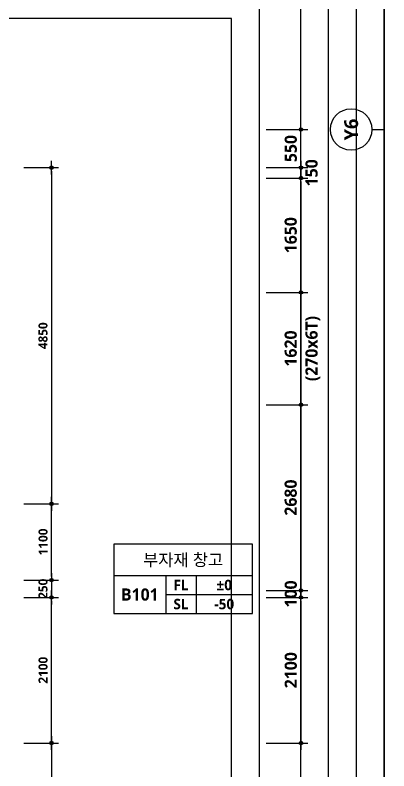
# Model space of a CAD drawing. Header units: millimetres. Extents: x -12482 to 126000, y 0 to 220200.
# Drawn here: x 21375 to 26769, y 11848 to 22750 of the extents above; entities that cross this region are included whole.
import ezdxf
from ezdxf.enums import TextEntityAlignment as Align

# ---------------------------------------------------------------- set-up
doc = ezdxf.new("R2010")
doc.units = ezdxf.units.MM
doc.header["$LTSCALE"] = 60
doc.layers.get('Defpoints').update_dxf_attribs({"color": 153})
for name, color, linetype in [('A-ANNO-DIM', 4, 'Continuous'), ('A-ANNO-GRA1', 7, 'Continuous'), ('A-ANNO-TEXT1', 7, 'Continuous'), ('A-ANNO-TEXT2', 3, 'Continuous'), ('A-ST-AXIS-BUB', 7, 'Continuous'), ('A-ST-AXIS-DIM', 7, 'Continuous')]:
    doc.layers.add(name, color=color, linetype=linetype)
doc.layers.add('G(그리드1)', color=185, linetype='Continuous', plot=False)
doc.layers.add('G(그리드2)', color=235, linetype='Continuous', plot=False)
doc.styles.add('2020음성 1차', font='NanumGothicBold.ttf')
doc.styles.add('SH_나눔', font='')
doc.styles.add('SH_진천_나눔', font='')
doc.styles.get('SH_나눔').set_extended_font_data('NanumGothic', bold=True)
doc.styles.get('SH_진천_나눔').set_extended_font_data('NanumGothic', bold=True)
doc.dimstyles.new('SHP 50', dxfattribs={"dimscale": 50, "dimtxt": 3.5, "dimasz": 1, "dimexe": 2, "dimexo": 2, "dimgap": 1, "dimtad": 1, "dimdec": 0, "dimzin": 0, "dimdsep": 46, "dimtxsty": 'SH_진천_나눔', "dimblk": 'DIMDOT', "dimcen": 0.09, "dimclrd": 256, "dimclre": 256, "dimclrt": 3, "dimadec": 0, "dimazin": 1, "dimtfac": 1, "dimtdec": 0, "dimtix": 1, "dimtmove": 2, "dimatfit": 0, "dimldrblk": 'DIMDOT', "dimfxl": 1, "dimtolj": 1, "dimtzin": 0, "dimlwd": -1, "dimlwe": -1, "dimarcsym": 0})
doc.dimstyles.new('SHP 50내부', dxfattribs={"dimscale": 50, "dimtxt": 2.6, "dimasz": 1, "dimexe": 2, "dimexo": 2, "dimgap": 1, "dimtad": 1, "dimdec": 0, "dimzin": 0, "dimdsep": 46, "dimtxsty": '2020음성 1차', "dimblk": 'DIMDOT', "dimcen": 0.09, "dimclrd": 256, "dimclre": 256, "dimclrt": 3, "dimadec": 0, "dimazin": 1, "dimtfac": 1, "dimtdec": 0, "dimtix": 1, "dimtmove": 2, "dimatfit": 0, "dimldrblk": 'DIMDOT', "dimfxl": 1, "dimtolj": 1, "dimtzin": 0, "dimlwd": -1, "dimlwe": -1, "dimarcsym": 0})

# ---------------------------------------------------------------- blocks, each defined once
blk = doc.blocks.new('DIMDOT')
at = {"color": 0}
blk.add_line((-2, 0), (2, 0), dxfattribs=at)
for radius in [0.5, 0.25]:
    blk.add_circle((0, 0), radius, dxfattribs=at)
blk = doc.blocks.new('*D17064')
at = {"layer": 'A-ST-AXIS-DIM'}
for p, q in [((25000, 12250), (25600, 12250)), ((25500, 9150), (25500, 12200)), ((25000, 9100), (25600, 9100))]:
    blk.add_line(p, q, dxfattribs=at)
at = {"layer": 'Defpoints', "color": 0}
for p in [(24900, 12250), (25500, 12250), (24900, 9100)]:
    blk.add_point(p, dxfattribs=at)
at = {"layer": 'A-ST-AXIS-DIM', "linetype": 'ByBlock', "xscale": 50, "yscale": 50, "zscale": 50}
for p, rotation in [((25500, 12250), 90), ((25500, 9100), 270)]:
    blk.add_blockref('DIMDOT', p, dxfattribs=dict(at, rotation=rotation))
at = {"layer": 'A-ST-AXIS-DIM', "color": 3, "insert": (25353, 10675), "char_height": 175, "attachment_point": 5, "rotation": 90, "style": 'SH_진천_나눔'}
blk.add_mtext('\\A1;3150', dxfattribs=at)
blk = doc.blocks.new('A-ST-AXIS-BUB-1')
at = {"layer": 'A-ST-AXIS-BUB'}
blk.add_line((0, 350), (0, 0), dxfattribs=at)
blk.add_circle((0, 950), 600, dxfattribs=at)
blk = doc.blocks.new('G$C9D92D8A7')
at = {"layer": 'A-ANNO-GRA1'}
for p, q in [((0, 11), (40, 11)), ((15, 11), (15, 0)), ((23.75, 11), (23.75, 0)), ((15, 5.5), (40, 5.5))]:
    blk.add_line(p, q, dxfattribs=at)
blk.add_lwpolyline([(0, 20), (0, 0), (40, 0), (40, 20)], close=True, dxfattribs=at)
at = {"style": '2020음성 1차'}
for tag, height, p in [('실명', 3.5, (20, 15.5)), ('마감레벨', 3, (31.875, 8.25)), ('실번호', 3.5, (7.5, 5.5)), ('구조레벨', 3, (31.875, 2.75))]:
    blk.add_attdef(tag, text='', height=height, dxfattribs=at).set_placement(p, align=Align.MIDDLE_CENTER)
at = {"layer": 'A-ANNO-TEXT1', "style": 'SH_나눔'}
for s, p in [('FL', (19.375, 8.25)), ('SL', (19.375, 2.75))]:
    blk.add_text(s, height=3, dxfattribs=at).set_placement(p, align=Align.MIDDLE)
blk = doc.blocks.new('*D19901')
at = {"layer": 'A-ST-AXIS-DIM'}
for p, q in [((25000, 14350), (25600, 14350)), ((25500, 14300), (25500, 12300)), ((25000, 12250), (25600, 12250))]:
    blk.add_line(p, q, dxfattribs=at)
at = {"layer": 'Defpoints', "color": 0}
for p in [(24900, 14350), (24900, 12250), (25500, 12250)]:
    blk.add_point(p, dxfattribs=at)
at = {"layer": 'A-ST-AXIS-DIM', "linetype": 'ByBlock', "xscale": 50, "yscale": 50, "zscale": 50}
for p, rotation in [((25500, 14350), 90), ((25500, 12250), 270)]:
    blk.add_blockref('DIMDOT', p, dxfattribs=dict(at, rotation=rotation))
at = {"layer": 'A-ST-AXIS-DIM', "color": 3, "insert": (25354, 13300), "char_height": 175, "attachment_point": 5, "rotation": 90, "style": 'SH_진천_나눔'}
blk.add_mtext('\\A1;2100', dxfattribs=at)
blk = doc.blocks.new('*D19902')
at = {"layer": 'A-ST-AXIS-DIM'}
for p, q in [((25500, 14500), (25500, 14550)), ((25000, 14450), (25600, 14450)), ((25500, 14350), (25500, 14450)), ((25000, 14350), (25600, 14350)), ((25500, 14300), (25500, 14250))]:
    blk.add_line(p, q, dxfattribs=at)
at = {"layer": 'Defpoints', "color": 0}
for p in [(24900, 14450), (25500, 14450), (24900, 14350)]:
    blk.add_point(p, dxfattribs=at)
at = {"layer": 'A-ST-AXIS-DIM', "linetype": 'ByBlock', "xscale": 50, "yscale": 50, "zscale": 50}
for p, rotation in [((25500, 14450), 270), ((25500, 14350), 90)]:
    blk.add_blockref('DIMDOT', p, dxfattribs=dict(at, rotation=rotation))
at = {"layer": 'A-ST-AXIS-DIM', "color": 3, "insert": (25354, 14400), "char_height": 175, "attachment_point": 5, "rotation": 90, "style": 'SH_진천_나눔'}
blk.add_mtext('\\A1;100', dxfattribs=at)
blk = doc.blocks.new('*D19903')
at = {"layer": 'A-ST-AXIS-DIM'}
for p, q in [((25000, 17130), (25600, 17130)), ((25500, 17080), (25500, 14500)), ((25000, 14450), (25600, 14450))]:
    blk.add_line(p, q, dxfattribs=at)
at = {"layer": 'Defpoints', "color": 0}
for p in [(24900, 17130), (24900, 14450), (25500, 14450)]:
    blk.add_point(p, dxfattribs=at)
at = {"layer": 'A-ST-AXIS-DIM', "linetype": 'ByBlock', "xscale": 50, "yscale": 50, "zscale": 50}
for p, rotation in [((25500, 17130), 90), ((25500, 14450), 270)]:
    blk.add_blockref('DIMDOT', p, dxfattribs=dict(at, rotation=rotation))
at = {"layer": 'A-ST-AXIS-DIM', "color": 3, "insert": (25353, 15790), "char_height": 175, "attachment_point": 5, "rotation": 90, "style": 'SH_진천_나눔'}
blk.add_mtext('\\A1;2680', dxfattribs=at)
blk = doc.blocks.new('*D19904')
at = {"layer": 'A-ST-AXIS-DIM'}
for p, q in [((25000, 18750), (25600, 18750)), ((25500, 18700), (25500, 17180)), ((25000, 17130), (25600, 17130))]:
    blk.add_line(p, q, dxfattribs=at)
at = {"layer": 'Defpoints', "color": 0}
for p in [(24900, 18750), (24900, 17130), (25500, 17130)]:
    blk.add_point(p, dxfattribs=at)
at = {"layer": 'A-ST-AXIS-DIM', "linetype": 'ByBlock', "xscale": 50, "yscale": 50, "zscale": 50}
for p, rotation in [((25500, 18750), 90), ((25500, 17130), 270)]:
    blk.add_blockref('DIMDOT', p, dxfattribs=dict(at, rotation=rotation))
at = {"layer": 'A-ST-AXIS-DIM', "color": 3, "char_height": 175, "attachment_point": 5, "rotation": 90, "style": 'SH_진천_나눔'}
for s, insert in [('\\A1;(270x6T)', (25672, 17940)), ('\\A1;1620', (25353, 17940))]:
    blk.add_mtext(s, dxfattribs=dict(at, insert=insert))
blk = doc.blocks.new('*D19907')
at = {"layer": 'A-ST-AXIS-DIM'}
for p, q in [((25000, 20400), (25600, 20400)), ((25500, 20350), (25500, 18800)), ((25000, 18750), (25600, 18750))]:
    blk.add_line(p, q, dxfattribs=at)
at = {"layer": 'Defpoints', "color": 0}
for p in [(24900, 20400), (24900, 18750), (25500, 18750)]:
    blk.add_point(p, dxfattribs=at)
at = {"layer": 'A-ST-AXIS-DIM', "linetype": 'ByBlock', "xscale": 50, "yscale": 50, "zscale": 50}
for p, rotation in [((25500, 20400), 90), ((25500, 18750), 270)]:
    blk.add_blockref('DIMDOT', p, dxfattribs=dict(at, rotation=rotation))
at = {"layer": 'A-ST-AXIS-DIM', "color": 3, "insert": (25353, 19575), "char_height": 175, "attachment_point": 5, "rotation": 90, "style": 'SH_진천_나눔'}
blk.add_mtext('\\A1;1650', dxfattribs=at)
blk = doc.blocks.new('*D19908')
at = {"layer": 'A-ST-AXIS-DIM'}
for p, q in [((25000, 21100), (25600, 21100)), ((25500, 20600), (25500, 21050)), ((25000, 20550), (25600, 20550))]:
    blk.add_line(p, q, dxfattribs=at)
at = {"layer": 'Defpoints', "color": 0}
for p in [(24900, 21100), (25500, 21100), (24900, 20550)]:
    blk.add_point(p, dxfattribs=at)
at = {"layer": 'A-ST-AXIS-DIM', "linetype": 'ByBlock', "xscale": 50, "yscale": 50, "zscale": 50}
for p, rotation in [((25500, 21100), 90), ((25500, 20550), 270)]:
    blk.add_blockref('DIMDOT', p, dxfattribs=dict(at, rotation=rotation))
at = {"layer": 'A-ST-AXIS-DIM', "color": 3, "insert": (25354, 20825), "char_height": 175, "attachment_point": 5, "rotation": 90, "style": 'SH_진천_나눔'}
blk.add_mtext('\\A1;550', dxfattribs=at)
blk = doc.blocks.new('*D19909')
at = {"layer": 'A-ANNO-DIM'}
for p, q in [((21500, 12250), (22000, 12250)), ((21900, 12200), (21900, 9150)), ((21500, 9100), (22000, 9100))]:
    blk.add_line(p, q, dxfattribs=at)
at = {"layer": 'Defpoints', "color": 0}
for p in [(21400, 12250), (21400, 9100), (21900, 9100)]:
    blk.add_point(p, dxfattribs=at)
at = {"layer": 'A-ANNO-DIM', "linetype": 'ByBlock', "xscale": 50, "yscale": 50, "zscale": 50}
for p, rotation in [((21900, 12250), 90), ((21900, 9100), 270)]:
    blk.add_blockref('DIMDOT', p, dxfattribs=dict(at, rotation=rotation))
at = {"layer": 'A-ANNO-DIM', "color": 3, "insert": (21778, 10675), "char_height": 130, "attachment_point": 5, "rotation": 90, "style": '2020음성 1차'}
blk.add_mtext('\\A1;3150', dxfattribs=at)
blk = doc.blocks.new('*D19910')
at = {"layer": 'A-ANNO-DIM'}
for p, q in [((21500, 14350), (22000, 14350)), ((21900, 12300), (21900, 14300)), ((21500, 12250), (22000, 12250))]:
    blk.add_line(p, q, dxfattribs=at)
at = {"layer": 'Defpoints', "color": 0}
for p in [(21400, 14350), (21900, 14350), (21400, 12250)]:
    blk.add_point(p, dxfattribs=at)
at = {"layer": 'A-ANNO-DIM', "linetype": 'ByBlock', "xscale": 50, "yscale": 50, "zscale": 50}
for p, rotation in [((21900, 14350), 90), ((21900, 12250), 270)]:
    blk.add_blockref('DIMDOT', p, dxfattribs=dict(at, rotation=rotation))
at = {"layer": 'A-ANNO-DIM', "color": 3, "insert": (21779, 13300), "char_height": 130, "attachment_point": 5, "rotation": 90, "style": '2020음성 1차'}
blk.add_mtext('\\A1;2100', dxfattribs=at)
blk = doc.blocks.new('*D19911')
at = {"layer": 'A-ANNO-DIM'}
for p, q in [((21900, 14650), (21900, 14700)), ((21500, 14600), (22000, 14600)), ((21900, 14600), (21900, 14350)), ((21500, 14350), (22000, 14350)), ((21900, 14300), (21900, 14250))]:
    blk.add_line(p, q, dxfattribs=at)
at = {"layer": 'Defpoints', "color": 0}
for p in [(21400, 14600), (21400, 14350), (21900, 14350)]:
    blk.add_point(p, dxfattribs=at)
at = {"layer": 'A-ANNO-DIM', "linetype": 'ByBlock', "xscale": 50, "yscale": 50, "zscale": 50}
for p, rotation in [((21900, 14600), 270), ((21900, 14350), 90)]:
    blk.add_blockref('DIMDOT', p, dxfattribs=dict(at, rotation=rotation))
at = {"layer": 'A-ANNO-DIM', "color": 3, "insert": (21778, 14475), "char_height": 130, "attachment_point": 5, "rotation": 90, "style": '2020음성 1차'}
blk.add_mtext('\\A1;250', dxfattribs=at)
blk = doc.blocks.new('*D19912')
at = {"layer": 'A-ANNO-DIM'}
for p, q in [((21500, 15700), (22000, 15700)), ((21900, 14650), (21900, 15650)), ((21500, 14600), (22000, 14600))]:
    blk.add_line(p, q, dxfattribs=at)
at = {"layer": 'Defpoints', "color": 0}
for p in [(21400, 15700), (21900, 15700), (21400, 14600)]:
    blk.add_point(p, dxfattribs=at)
at = {"layer": 'A-ANNO-DIM', "linetype": 'ByBlock', "xscale": 50, "yscale": 50, "zscale": 50}
for p, rotation in [((21900, 15700), 90), ((21900, 14600), 270)]:
    blk.add_blockref('DIMDOT', p, dxfattribs=dict(at, rotation=rotation))
at = {"layer": 'A-ANNO-DIM', "color": 3, "insert": (21779, 15150), "char_height": 130, "attachment_point": 5, "rotation": 90, "style": '2020음성 1차'}
blk.add_mtext('\\A1;1100', dxfattribs=at)
blk = doc.blocks.new('*D19913')
at = {"layer": 'A-ANNO-DIM'}
for p, q in [((21500, 20550), (22000, 20550)), ((21900, 20500), (21900, 15750)), ((21500, 15700), (22000, 15700))]:
    blk.add_line(p, q, dxfattribs=at)
at = {"layer": 'Defpoints', "color": 0}
for p in [(21400, 20550), (21400, 15700), (21900, 15700)]:
    blk.add_point(p, dxfattribs=at)
at = {"layer": 'A-ANNO-DIM', "linetype": 'ByBlock', "xscale": 50, "yscale": 50, "zscale": 50}
for p, rotation in [((21900, 20550), 89.99999999999997), ((21900, 15700), 269.9999999999999)]:
    blk.add_blockref('DIMDOT', p, dxfattribs=dict(at, rotation=rotation))
at = {"layer": 'A-ANNO-DIM', "color": 3, "insert": (21778, 18125), "char_height": 130, "attachment_point": 5, "rotation": 90, "style": '2020음성 1차'}
blk.add_mtext('\\A1;4850', dxfattribs=at)
blk = doc.blocks.new('*D19925')
at = {"layer": 'A-ST-AXIS-DIM'}
for p, q in [((25500, 20600), (25500, 20650)), ((25000, 20550), (25600, 20550)), ((25500, 20550), (25500, 20400)), ((25000, 20400), (25600, 20400)), ((25500, 20350), (25500, 20300))]:
    blk.add_line(p, q, dxfattribs=at)
at = {"layer": 'Defpoints', "color": 0}
for p in [(24900, 20550), (24900, 20400), (25500, 20400)]:
    blk.add_point(p, dxfattribs=at)
at = {"layer": 'A-ST-AXIS-DIM', "linetype": 'ByBlock', "xscale": 50, "yscale": 50, "zscale": 50}
for p, rotation in [((25500, 20550), 270), ((25500, 20400), 90)]:
    blk.add_blockref('DIMDOT', p, dxfattribs=dict(at, rotation=rotation))
at = {"layer": 'A-ST-AXIS-DIM', "color": 3, "insert": (25654, 20475), "char_height": 175, "attachment_point": 5, "rotation": 90, "style": 'SH_진천_나눔'}
blk.add_mtext('\\A1;150', dxfattribs=at)

msp = doc.modelspace()

# ---------------------------------------------------------------- linework, layer by layer
at = {"layer": 'G(그리드1)'}
for points in [[(26700, 25500), (14300, 25500), (14300, 4200), (26700, 4200)], [(37800, 25500), (26700, 25500), (26700, 4200), (37800, 4200)], [(26300, 25100), (14700, 25100), (14700, 5400), (26300, 5400)], [(25900, 24700), (15100, 24700), (15100, 5800), (25900, 5800)], [(25500, 24300), (15500, 24300), (15500, 6200), (25500, 6200)], [(24900, 23100), (16100, 23100), (16100, 7000), (24900, 7000)]]:
    msp.add_lwpolyline(points, close=True, dxfattribs=at)
at = {"layer": 'G(그리드2)'}
msp.add_lwpolyline([(24500, 22700), (16500, 22700), (16500, 7400), (24500, 7400)], close=True, dxfattribs=at)

# ---------------------------------------------------------------- block references
at = {"layer": 'A-ANNO-TEXT1'}
ref = msp.add_blockref('G$C9D92D8A7', (22799.7, 14117.2), dxfattribs=dict(at, xscale=50, yscale=50, zscale=50))
ref.add_attrib('실명', '부자재 창고', dxfattribs={"layer": 'A-ANNO-TEXT2', "height": 175, "style": '2020음성 1차'}).set_placement((23799.7, 14892.2, 206000), align=Align.MIDDLE_CENTER)
ref.add_attrib('실번호', 'B101', dxfattribs={"layer": 'A-ANNO-TEXT2', "height": 175, "style": '2020음성 1차'}).set_placement((23174.7, 14392.2, 206000), align=Align.MIDDLE_CENTER)
ref.add_attrib('마감레벨', '%%p0', dxfattribs={"height": 150, "style": '2020음성 1차'}).set_placement((24393.5, 14529.7, 206000), align=Align.MIDDLE_CENTER)
ref.add_attrib('구조레벨', '-50', dxfattribs={"height": 150, "style": '2020음성 1차'}).set_placement((24393.5, 14254.7, 206000), align=Align.MIDDLE_CENTER)
at = {"layer": 'A-ST-AXIS-BUB', "xscale": 0.5, "yscale": 0.5, "zscale": 0.5, "rotation": 90}
msp.add_blockref('A-ST-AXIS-BUB-1', (26700, 21100), dxfattribs=at)

# ---------------------------------------------------------------- texts
at = {"layer": 'A-ANNO-TEXT1', "style": 'SH_진천_나눔'}
msp.add_text('Y6', height=200, rotation=90, dxfattribs=at).set_placement((26225, 21100), align=Align.MIDDLE_CENTER)

# ---------------------------------------------------------------- dimensions: what is measured, and where the dimension line sits
at = {"layer": 'A-ANNO-DIM'}
for base, p1, p2, angle, picture, middle in [((21900, 15700), (21400, 20550), (21400, 15700), 270, '*D19913', (21778.3, 18125)), ((21900, 15700), (21400, 14600), (21400, 15700), 90, '*D19912', (21778.7, 15150)), ((21900, 14350), (21400, 14600), (21400, 14350), 270, '*D19911', (21778.4, 14475)), ((21900, 14350), (21400, 12250), (21400, 14350), 90, '*D19910', (21778.5, 13300)), ((21900, 9100), (21400, 12250), (21400, 9100), 270, '*D19909', (21778.3, 10675))]:
    dim = msp.add_linear_dim(base=base, p1=p1, p2=p2, angle=angle, dimstyle='SHP 50내부', override={"dimtxsty": '2020음성 1차', "dimldrblk": 'DIMDOT'}, dxfattribs=at)
    dim.commit()
    dim.dimension.update_dxf_attribs({"geometry": picture, "text_midpoint": middle})
at = {"layer": 'A-ST-AXIS-DIM'}
for base, p1, p2, angle, picture, middle in [((25500, 21100), (24900, 20550), (24900, 21100), 90, '*D19908', (25353.8, 20825)), ((25500, 18750), (24900, 20400), (24900, 18750), 270, '*D19907', (25353.4, 19575)), ((25500, 14450), (24900, 17130), (24900, 14450), 270, '*D19903', (25353.4, 15790)), ((25500, 14450), (24900, 14350), (24900, 14450), 90, '*D19902', (25354, 14400)), ((25500, 12250), (24900, 14350), (24900, 12250), 270, '*D19901', (25353.8, 13300)), ((25500, 12250), (24900, 9100), (24900, 12250), 90, '*D17064', (25353.4, 10675))]:
    dim = msp.add_linear_dim(base=base, p1=p1, p2=p2, angle=angle, dimstyle='SHP 50', dxfattribs=at)
    dim.commit()
    dim.dimension.update_dxf_attribs({"geometry": picture, "text_midpoint": middle})
dim = msp.add_linear_dim(base=(25500, 20400), p1=(24900, 20550), p2=(24900, 20400), angle=270, dimstyle='SHP 50', dxfattribs=at)
dim.commit()
dim.dimension.update_dxf_attribs({"geometry": '*D19925', "text_midpoint": (25653.8, 20475), "dimtype": 160})
dim = msp.add_linear_dim(base=(25500, 17130), p1=(24900, 18750), p2=(24900, 17130), angle=90, text='<>\\X(270x6T)', dimstyle='SHP 50', override={"dimtxsty": 'SH_진천_나눔', "dimldrblk": 'DIMDOT'}, dxfattribs=at)
dim.commit()
dim.dimension.update_dxf_attribs({"geometry": '*D19904', "text_midpoint": (25500, 17940)})

doc.saveas('drawing.dxf')
